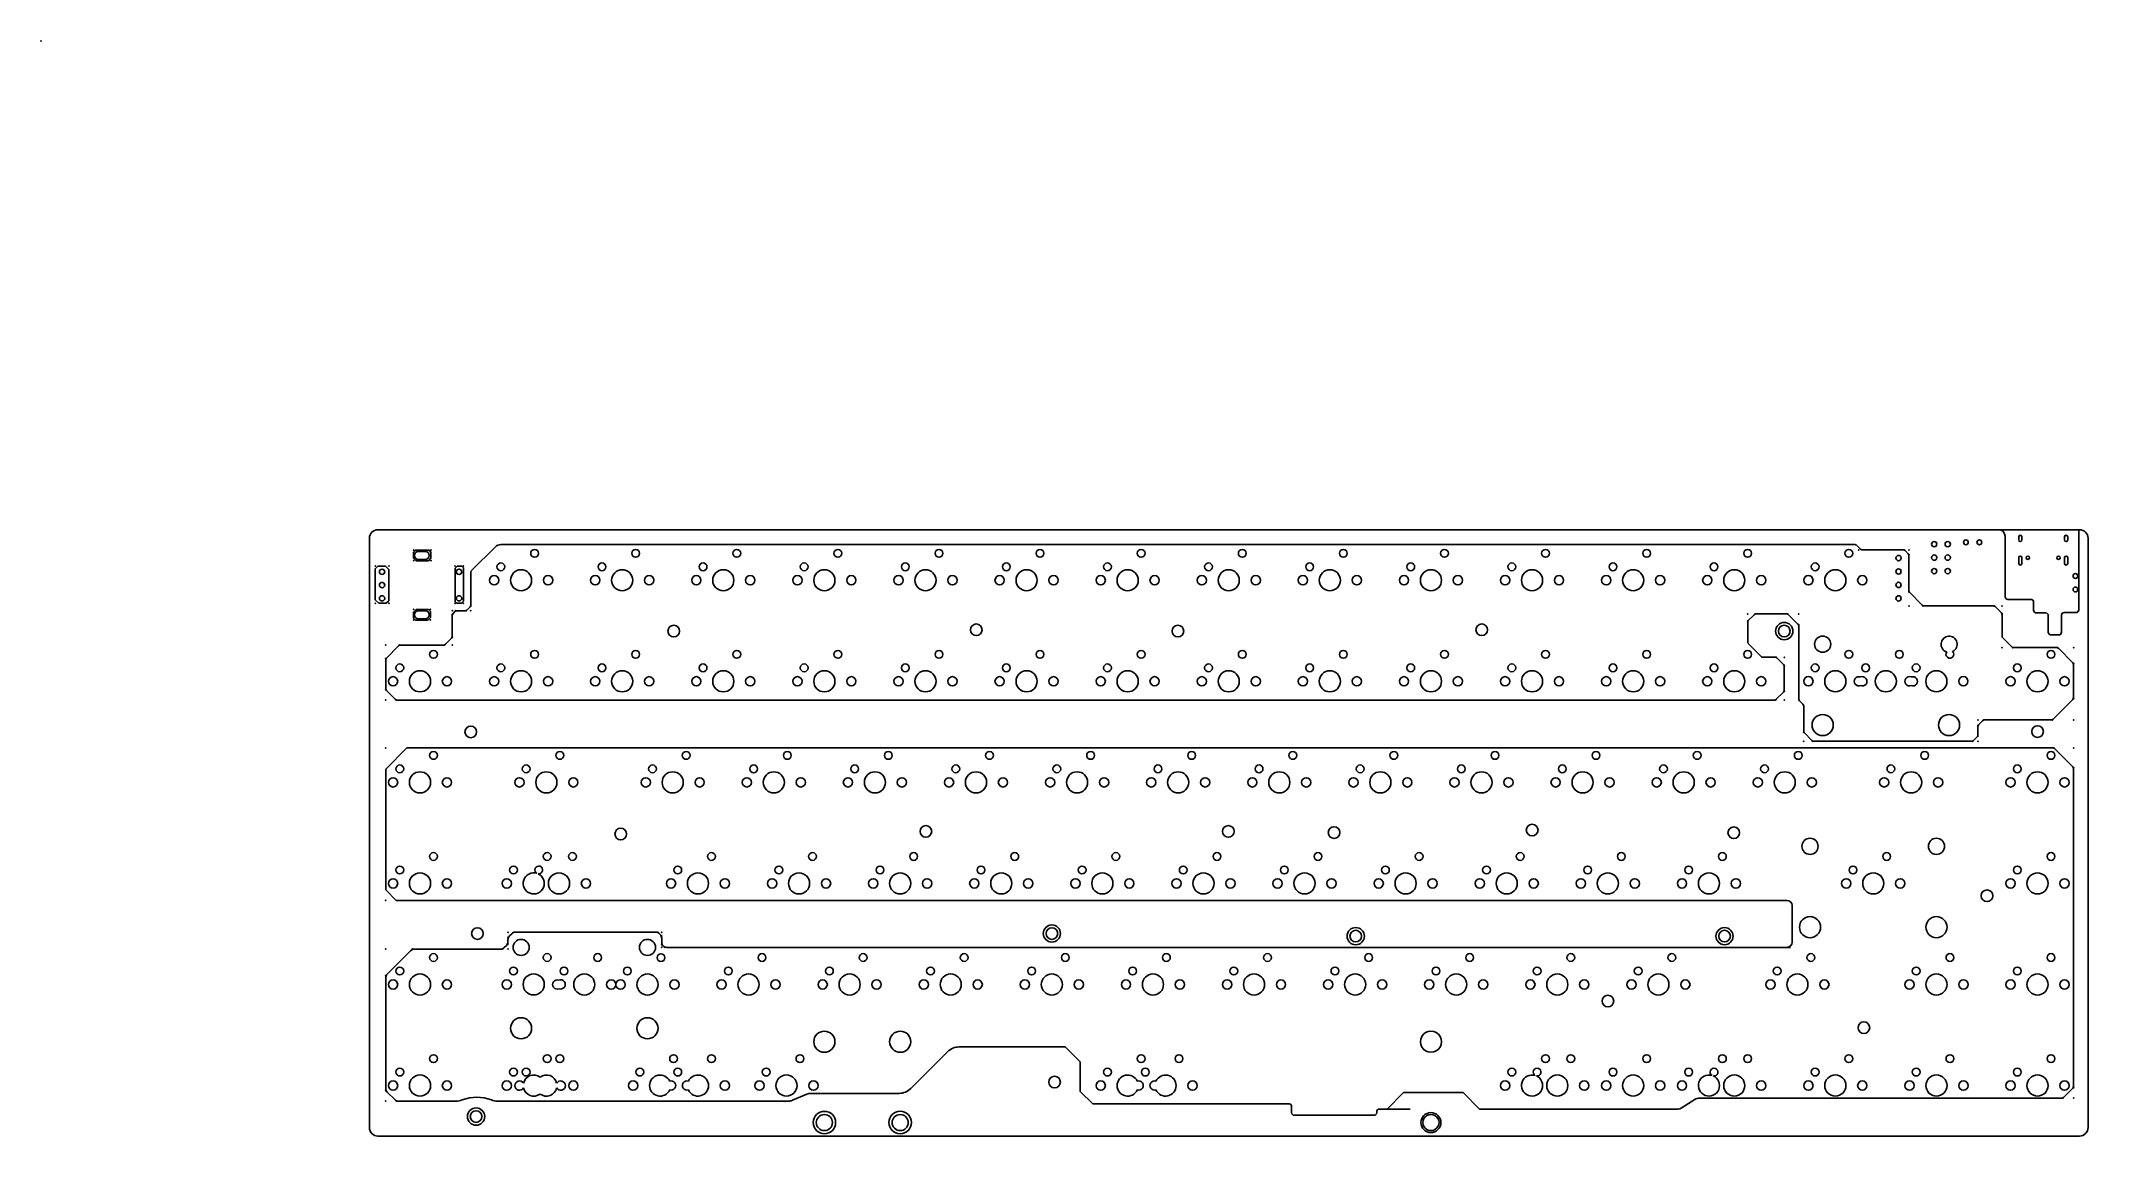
# Model space of a CAD drawing. Header units: centimetres. Extents: x 0 to 38.6, y -20.6 to 0.
import ezdxf

# ---------------------------------------------------------------- set-up
doc = ezdxf.new("R2010")
doc.units = ezdxf.units.CM
doc.header["$MEASUREMENT"] = 0
doc.layers.add('midlayer v9_Sketch4', color=7, linetype='Continuous')

msp = doc.modelspace()

# ---------------------------------------------------------------- linework, layer by layer
at = {"layer": 'midlayer v9_Sketch4'}
for p, q in [((6.349, -9.213), (38.416, -9.213)), ((36.888, -9.213), (6.349, -9.213)), ((6.349, -9.213), (37.013, -9.213)), ((38.4, -9.5), (38.4, -9.213)), ((38.4, -9.213), (38.425, -9.213)), ((6.19, -20.484), (6.19, -9.372)), ((6.19, -9.373), (6.19, -20.483)), ((7.058, -9.597), (7.021, -9.635)), ((7.021, -9.635), (7.021, -9.747)), ((7.313, -9.597), (7.058, -9.597)), ((7.243, -9.622), (7.113, -9.622)), ((7.35, -9.635), (7.313, -9.597)), ((7.35, -9.747), (7.35, -9.635)), ((8.115, -9.985), (8.563, -9.537)), ((34.179, -9.493), (8.669, -9.493)), ((34.285, -9.579), (34.215, -9.508)), ((34.3, -9.593), (34.441, -9.593)), ((34.845, -9.593), (34.321, -9.593)), ((35.09, -9.593), (34.845, -9.593)), ((35.185, -9.668), (35.126, -9.608)), ((37.013, -10.477), (37.013, -9.338)), ((37.268, -9.347), (37.268, -9.407)), ((37.328, -9.407), (37.328, -9.347)), ((38.132, -9.347), (38.132, -9.407)), ((38.191, -9.407), (38.191, -9.347)), ((38.4, -9.5), (38.4, -10.725)), ((38.575, -9.372), (38.575, -20.484)), ((38.575, -9.372), (38.575, -9.5)), ((38.575, -20.483), (38.575, -9.373)), ((38.575, -9.5), (38.575, -11.196)), ((6.348, -9.9), (6.3, -9.948)), ((6.3, -9.948), (6.3, -10.536)), ((6.492, -9.9), (6.348, -9.9)), ((6.556, -9.964), (6.492, -9.9)), ((6.556, -10.552), (6.556, -9.964)), ((7.071, -9.797), (7.021, -9.747)), ((7.071, -9.797), (7.3, -9.797)), ((7.113, -9.772), (7.243, -9.772)), ((7.3, -9.797), (7.35, -9.747)), ((7.803, -9.939), (7.843, -9.9)), ((7.803, -10.57), (7.803, -9.939)), ((7.843, -9.9), (7.932, -9.9)), ((7.932, -9.9), (7.961, -9.929)), ((7.961, -9.929), (7.961, -10.561)), ((8.1, -10.634), (8.1, -10.021)), ((35.2, -10.364), (35.2, -9.703)), ((37.268, -9.74), (37.268, -9.85)), ((37.328, -9.85), (37.328, -9.74)), ((38.132, -9.74), (38.132, -9.85)), ((38.191, -9.85), (38.191, -9.74)), ((35.449, -10.634), (35.215, -10.4)), ((6.364, -10.6), (6.3, -10.536)), ((6.364, -10.6), (6.508, -10.6)), ((6.508, -10.6), (6.556, -10.552)), ((7.021, -10.767), (7.071, -10.717)), ((7.021, -10.879), (7.021, -10.767)), ((7.071, -10.717), (7.301, -10.717)), ((7.243, -10.742), (7.113, -10.742)), ((7.301, -10.717), (7.338, -10.754)), ((7.338, -10.754), (7.338, -10.867)), ((7.766, -10.793), (7.802, -10.757)), ((7.833, -10.6), (7.803, -10.57)), ((7.922, -10.6), (7.833, -10.6)), ((7.837, -10.742), (7.992, -10.742)), ((7.922, -10.6), (7.961, -10.561)), ((8.027, -10.727), (8.085, -10.669)), ((32.895, -10.8), (32.341, -10.8)), ((35.485, -10.649), (36.788, -10.649)), ((36.941, -10.782), (36.823, -10.664)), ((37.063, -10.527), (37.5, -10.527)), ((37.55, -10.577), (37.55, -10.732)), ((37.776, -10.782), (37.6, -10.782)), ((38.125, -10.775), (38.35, -10.775)), ((7.058, -10.917), (7.021, -10.879)), ((7.288, -10.917), (7.058, -10.917)), ((7.113, -10.892), (7.243, -10.892)), ((7.288, -10.917), (7.338, -10.867)), ((7.751, -11.221), (7.751, -10.828)), ((32.162, -10.953), (32.162, -11.332)), ((32.173, -10.926), (32.27, -10.829)), ((33.107, -10.991), (32.931, -10.815)), ((33.122, -12.404), (33.122, -11.026)), ((36.956, -11.238), (36.956, -10.817)), ((37.826, -11.146), (37.826, -10.832)), ((38.075, -11.146), (38.075, -10.825)), ((6.74, -11.401), (6.51, -11.632)), ((6.776, -11.387), (7.586, -11.387)), ((7.621, -11.372), (7.736, -11.257)), ((32.173, -11.36), (32.421, -11.608)), ((36.956, -11.238), (37.138, -11.42)), ((37.173, -11.435), (37.98, -11.435)), ((37.876, -11.196), (38.025, -11.196)), ((38.015, -11.449), (38.286, -11.72)), ((38.575, -20.484), (38.575, -11.196)), ((6.496, -12.209), (6.496, -11.667)), ((32.449, -11.619), (32.684, -11.619)), ((32.835, -11.755), (32.711, -11.631)), ((32.85, -11.79), (32.85, -12.24)), ((38.301, -12.379), (38.301, -11.755)), ((6.51, -12.244), (6.676, -12.41)), ((32.835, -12.275), (32.701, -12.41)), ((32.666, -12.424), (6.711, -12.424)), ((33.136, -12.439), (33.202, -12.505)), ((33.217, -12.54), (33.217, -13.009)), ((37.915, -12.785), (38.286, -12.415)), ((33.231, -13.045), (33.372, -13.185)), ((36.415, -13.185), (36.485, -13.115)), ((36.5, -12.921), (36.5, -13.079)), ((36.515, -12.885), (36.585, -12.815)), ((37, -12.8), (36.621, -12.8)), ((37, -12.8), (37.88, -12.8)), ((6.896, -13.326), (6.496, -13.726)), ((6.896, -13.326), (33.217, -13.326)), ((33.217, -13.326), (37.001, -13.326)), ((36.379, -13.2), (33.408, -13.2)), ((37.001, -13.326), (37.91, -13.326)), ((38.286, -13.681), (37.945, -13.34)), ((6.496, -13.726), (6.496, -16)), ((38.301, -13.716), (38.301, -19.708)), ((6.696, -16.2), (6.496, -16)), ((8.8, -16.2), (6.696, -16.2)), ((8.8, -16.2), (32.9, -16.2)), ((33, -16.3), (33, -16.987)), ((8.8, -16.941), (8.8, -16.978)), ((8.871, -16.829), (8.829, -16.871)), ((8.941, -16.8), (11.585, -16.8)), ((11.656, -16.829), (11.669, -16.843)), ((11.698, -16.992), (11.698, -16.913)), ((6.966, -17.149), (6.525, -17.591)), ((7.037, -17.12), (8.659, -17.12)), ((8.729, -17.091), (8.771, -17.049)), ((11.723, -17.058), (11.728, -17.063)), ((11.794, -17.087), (32.967, -17.087)), ((32.967, -17.087), (32.9, -17.087)), ((6.496, -17.661), (6.496, -19.743)), ((16.391, -19.747), (17.084, -19.053)), ((17.304, -18.963), (19.3, -18.963)), ((19.3, -18.963), (19.584, -19.246)), ((19.584, -19.246), (19.584, -19.8)), ((6.666, -19.955), (6.525, -19.814)), ((6.737, -19.985), (7.822, -19.985)), ((8.604, -19.985), (14.083, -19.985)), ((14.43, -19.854), (14.162, -19.969)), ((14.509, -19.838), (16.172, -19.838)), ((19.584, -19.8), (19.819, -20.035)), ((19.819, -20.035), (23.518, -20.035)), ((25.365, -20.135), (25.675, -19.825)), ((25.675, -19.825), (26.8, -19.825)), ((26.8, -19.825), (27.11, -20.135)), ((31.183, -19.944), (30.905, -20.119)), ((38.08, -19.928), (31.237, -19.928)), ((38.115, -19.914), (38.286, -19.743)), ((23.568, -20.202), (23.568, -20.085)), ((25.12, -20.252), (23.618, -20.252)), ((25.17, -20.185), (25.17, -20.202)), ((25.22, -20.135), (25.365, -20.135)), ((25.365, -20.135), (25.804, -20.135)), ((27.11, -20.135), (30.852, -20.135)), ((38.416, -20.643), (6.349, -20.643)), ((6.35, -20.643), (38.415, -20.643))]:
    msp.add_line(p, q, dxfattribs=at)
at = {"layer": 'midlayer v9_Sketch4', "extrusion": (0, 0, -1)}
for centre, radius in [((-9.302, -9.658), 0.0735), ((-11.207, -9.658), 0.0735), ((-13.112, -9.658), 0.0735), ((-15.017, -9.658), 0.0735), ((-16.922, -9.658), 0.0735), ((-18.827, -9.658), 0.0735), ((-20.732, -9.658), 0.0735), ((-22.637, -9.658), 0.0735), ((-24.542, -9.658), 0.0735), ((-26.447, -9.658), 0.0735), ((-28.352, -9.658), 0.0735), ((-30.257, -9.658), 0.0735), ((-32.162, -9.658), 0.0735), ((-34.067, -9.658), 0.0735), ((-35.676, -9.486), 0.05), ((-35.93, -9.486), 0.05), ((-36.273, -9.451), 0.045), ((-36.527, -9.451), 0.045), ((-6.428, -10.007), 0.05), ((-7.878, -10.007), 0.05), ((-8.667, -9.912), 0.0735), ((-9.048, -10.166), 0.199), ((-10.572, -9.912), 0.0735), ((-10.953, -10.166), 0.199), ((-12.477, -9.912), 0.0735), ((-12.858, -10.166), 0.199), ((-14.382, -9.912), 0.0735), ((-14.763, -10.166), 0.199), ((-16.287, -9.912), 0.0735), ((-16.668, -10.166), 0.199), ((-18.192, -9.912), 0.0735), ((-18.573, -10.166), 0.199), ((-20.097, -9.912), 0.0735), ((-20.478, -10.166), 0.199), ((-22.002, -9.912), 0.0735), ((-22.383, -10.166), 0.199), ((-23.907, -9.912), 0.0735), ((-24.288, -10.166), 0.199), ((-25.812, -9.912), 0.0735), ((-26.193, -10.166), 0.199), ((-27.717, -9.912), 0.0735), ((-28.098, -10.166), 0.199), ((-29.622, -9.912), 0.0735), ((-30.003, -10.166), 0.199), ((-31.527, -9.912), 0.0735), ((-31.908, -10.166), 0.199), ((-33.432, -9.912), 0.0735), ((-33.813, -10.166), 0.199), ((-35.004, -9.747), 0.05), ((-35.004, -10.001), 0.05), ((-35.676, -9.74), 0.05), ((-35.676, -9.994), 0.05), ((-35.93, -9.74), 0.05), ((-35.93, -9.994), 0.05), ((-37.441, -9.742), 0.0325), ((-38.019, -9.742), 0.0325), ((-6.428, -10.257), 0.05), ((-8.54, -10.166), 0.0875), ((-9.556, -10.166), 0.0875), ((-10.445, -10.166), 0.0875), ((-11.461, -10.166), 0.0875), ((-12.35, -10.166), 0.0875), ((-13.366, -10.166), 0.0875), ((-14.255, -10.166), 0.0875), ((-15.271, -10.166), 0.0875), ((-16.16, -10.166), 0.0875), ((-17.176, -10.166), 0.0875), ((-18.065, -10.166), 0.0875), ((-19.081, -10.166), 0.0875), ((-19.97, -10.166), 0.0875), ((-20.986, -10.166), 0.0875), ((-21.875, -10.166), 0.0875), ((-22.891, -10.166), 0.0875), ((-23.78, -10.166), 0.0875), ((-24.796, -10.166), 0.0875), ((-25.685, -10.166), 0.0875), ((-26.701, -10.166), 0.0875), ((-27.59, -10.166), 0.0875), ((-28.606, -10.166), 0.0875), ((-29.495, -10.166), 0.0875), ((-30.511, -10.166), 0.0875), ((-31.4, -10.166), 0.0875), ((-32.416, -10.166), 0.0875), ((-33.305, -10.166), 0.0875), ((-34.321, -10.166), 0.0875), ((-35.004, -10.255), 0.05), ((-38.337, -10.086), 0.045), ((-38.337, -10.34), 0.045), ((-6.428, -10.507), 0.05), ((-7.878, -10.507), 0.05), ((-35.004, -10.509), 0.05), ((-11.925, -11.125), 0.11), ((-17.625, -11.1), 0.11), ((-21.425, -11.125), 0.11), ((-27.15, -11.1), 0.11), ((-32.85, -11.125), 0.163), ((-32.85, -11.125), 0.11), ((-7.397, -11.563), 0.0735), ((-9.302, -11.563), 0.0735), ((-11.207, -11.563), 0.0735), ((-13.112, -11.563), 0.0735), ((-15.017, -11.563), 0.0735), ((-16.922, -11.563), 0.0735), ((-18.827, -11.563), 0.0735), ((-20.732, -11.563), 0.0735), ((-22.637, -11.563), 0.0735), ((-24.542, -11.563), 0.0735), ((-26.447, -11.563), 0.0735), ((-28.352, -11.563), 0.0735), ((-30.257, -11.563), 0.0735), ((-32.162, -11.563), 0.0735), ((-33.574, -11.372), 0.152), ((-34.067, -11.562), 0.0735), ((-35.019, -11.563), 0.0735), ((-37.877, -11.563), 0.0735), ((-6.762, -11.817), 0.0735), ((-7.143, -12.071), 0.199), ((-8.667, -11.817), 0.0735), ((-9.048, -12.071), 0.199), ((-10.572, -11.817), 0.0735), ((-10.953, -12.071), 0.199), ((-12.477, -11.817), 0.0735), ((-12.858, -12.071), 0.199), ((-14.382, -11.817), 0.0735), ((-14.763, -12.071), 0.199), ((-16.287, -11.817), 0.0735), ((-16.668, -12.071), 0.199), ((-18.192, -11.817), 0.0735), ((-18.573, -12.071), 0.199), ((-20.097, -11.817), 0.0735), ((-20.478, -12.071), 0.199), ((-22.002, -11.817), 0.0735), ((-22.383, -12.071), 0.199), ((-23.907, -11.817), 0.0735), ((-24.288, -12.071), 0.199), ((-25.812, -11.817), 0.0735), ((-26.193, -12.071), 0.199), ((-27.717, -11.817), 0.0735), ((-28.098, -12.071), 0.199), ((-29.622, -11.817), 0.0735), ((-30.003, -12.071), 0.199), ((-31.527, -11.817), 0.0735), ((-31.908, -12.071), 0.199), ((-33.432, -11.816), 0.0735), ((-33.813, -12.07), 0.199), ((-34.384, -11.817), 0.0735), ((-34.765, -12.071), 0.199), ((-35.336, -11.816), 0.0735), ((-35.717, -12.07), 0.199), ((-37.242, -11.817), 0.0735), ((-37.623, -12.071), 0.199), ((-6.635, -12.071), 0.0875), ((-7.651, -12.071), 0.0875), ((-8.54, -12.071), 0.0875), ((-9.556, -12.071), 0.0875), ((-10.445, -12.071), 0.0875), ((-11.461, -12.071), 0.0875), ((-12.35, -12.071), 0.0875), ((-13.366, -12.071), 0.0875), ((-14.255, -12.071), 0.0875), ((-15.271, -12.071), 0.0875), ((-16.16, -12.071), 0.0875), ((-17.176, -12.071), 0.0875), ((-18.065, -12.071), 0.0875), ((-19.081, -12.071), 0.0875), ((-19.97, -12.071), 0.0875), ((-20.986, -12.071), 0.0875), ((-21.875, -12.071), 0.0875), ((-22.891, -12.071), 0.0875), ((-23.78, -12.071), 0.0875), ((-24.796, -12.071), 0.0875), ((-25.685, -12.071), 0.0875), ((-26.701, -12.071), 0.0875), ((-27.59, -12.071), 0.0875), ((-28.606, -12.071), 0.0875), ((-29.495, -12.071), 0.0875), ((-30.511, -12.071), 0.0875), ((-31.4, -12.071), 0.0875), ((-32.416, -12.071), 0.0875), ((-33.305, -12.07), 0.0875), ((-36.225, -12.07), 0.0875), ((-37.115, -12.071), 0.0875), ((-38.131, -12.071), 0.0875), ((-33.574, -12.896), 0.199), ((-35.956, -12.896), 0.199), ((-8.1, -13.025), 0.11), ((-8.1, -13.025), 0.11), ((-37.624, -13.018), 0.11), ((-37.624, -13.018), 0.11), ((-7.397, -13.468), 0.0735), ((-9.778, -13.468), 0.0735), ((-12.159, -13.468), 0.0735), ((-14.064, -13.468), 0.0735), ((-15.969, -13.468), 0.0735), ((-17.874, -13.468), 0.0735), ((-19.779, -13.468), 0.0735), ((-21.684, -13.468), 0.0735), ((-23.589, -13.468), 0.0735), ((-25.494, -13.468), 0.0735), ((-27.399, -13.468), 0.0735), ((-29.304, -13.468), 0.0735), ((-31.209, -13.468), 0.0735), ((-33.114, -13.468), 0.0735), ((-35.495, -13.468), 0.0735), ((-37.877, -13.468), 0.0735), ((-6.762, -13.722), 0.0735), ((-7.143, -13.976), 0.199), ((-9.143, -13.722), 0.0735), ((-9.524, -13.976), 0.199), ((-11.524, -13.722), 0.0735), ((-11.905, -13.976), 0.199), ((-13.429, -13.722), 0.0735), ((-13.81, -13.976), 0.199), ((-15.334, -13.722), 0.0735), ((-15.715, -13.976), 0.199), ((-17.239, -13.722), 0.0735), ((-17.62, -13.976), 0.199), ((-19.144, -13.722), 0.0735), ((-19.525, -13.976), 0.199), ((-21.049, -13.722), 0.0735), ((-21.43, -13.976), 0.199), ((-22.954, -13.722), 0.0735), ((-23.335, -13.976), 0.199), ((-24.859, -13.722), 0.0735), ((-25.24, -13.976), 0.199), ((-26.764, -13.722), 0.0735), ((-27.145, -13.976), 0.199), ((-28.669, -13.722), 0.0735), ((-29.05, -13.976), 0.199), ((-30.574, -13.722), 0.0735), ((-30.955, -13.976), 0.199), ((-32.479, -13.722), 0.0735), ((-32.86, -13.976), 0.199), ((-34.86, -13.722), 0.0735), ((-35.241, -13.976), 0.199), ((-37.242, -13.722), 0.0735), ((-37.623, -13.976), 0.199), ((-6.635, -13.976), 0.0875), ((-7.651, -13.976), 0.0875), ((-9.016, -13.976), 0.0875), ((-10.032, -13.976), 0.0875), ((-11.397, -13.976), 0.0875), ((-12.413, -13.976), 0.0875), ((-13.302, -13.976), 0.0875), ((-14.318, -13.976), 0.0875), ((-15.207, -13.976), 0.0875), ((-16.223, -13.976), 0.0875), ((-17.112, -13.976), 0.0875), ((-18.128, -13.976), 0.0875), ((-19.017, -13.976), 0.0875), ((-20.033, -13.976), 0.0875), ((-20.922, -13.976), 0.0875), ((-21.938, -13.976), 0.0875), ((-22.827, -13.976), 0.0875), ((-23.843, -13.976), 0.0875), ((-24.732, -13.976), 0.0875), ((-25.748, -13.976), 0.0875), ((-26.637, -13.976), 0.0875), ((-27.653, -13.976), 0.0875), ((-28.542, -13.976), 0.0875), ((-29.558, -13.976), 0.0875), ((-30.447, -13.976), 0.0875), ((-31.463, -13.976), 0.0875), ((-32.352, -13.976), 0.0875), ((-33.368, -13.976), 0.0875), ((-34.733, -13.976), 0.0875), ((-35.749, -13.976), 0.0875), ((-37.115, -13.976), 0.0875), ((-38.131, -13.976), 0.0875), ((-10.925, -14.95), 0.11), ((-16.675, -14.9), 0.11), ((-22.375, -14.9), 0.11), ((-24.368, -14.922), 0.11), ((-28.1, -14.875), 0.11), ((-31.9, -14.925), 0.11), ((-33.336, -15.182), 0.152), ((-35.718, -15.182), 0.152), ((-7.397, -15.373), 0.0735), ((-9.54, -15.373), 0.0735), ((-10.016, -15.373), 0.0735), ((-12.635, -15.373), 0.0735), ((-14.54, -15.373), 0.0735), ((-16.445, -15.373), 0.0735), ((-18.35, -15.373), 0.0735), ((-20.255, -15.373), 0.0735), ((-22.16, -15.373), 0.0735), ((-24.065, -15.373), 0.0735), ((-25.97, -15.373), 0.0735), ((-27.875, -15.373), 0.0735), ((-29.78, -15.373), 0.0735), ((-31.685, -15.373), 0.0735), ((-34.781, -15.373), 0.0735), ((-37.877, -15.373), 0.0735), ((-6.635, -15.881), 0.0875), ((-6.762, -15.627), 0.0735), ((-7.143, -15.881), 0.199), ((-7.651, -15.881), 0.0875), ((-8.778, -15.881), 0.0875), ((-8.905, -15.627), 0.0735), ((-9.762, -15.881), 0.199), ((-10.27, -15.881), 0.0875), ((-11.873, -15.881), 0.0875), ((-12, -15.627), 0.0735), ((-12.381, -15.881), 0.199), ((-12.889, -15.881), 0.0875), ((-13.778, -15.881), 0.0875), ((-13.905, -15.627), 0.0735), ((-14.286, -15.881), 0.199), ((-14.794, -15.881), 0.0875), ((-15.683, -15.881), 0.0875), ((-15.81, -15.627), 0.0735), ((-16.191, -15.881), 0.199), ((-16.699, -15.881), 0.0875), ((-17.588, -15.881), 0.0875), ((-17.715, -15.627), 0.0735), ((-18.096, -15.881), 0.199), ((-18.604, -15.881), 0.0875), ((-19.493, -15.881), 0.0875), ((-19.62, -15.627), 0.0735), ((-20.001, -15.881), 0.199), ((-20.509, -15.881), 0.0875), ((-21.398, -15.881), 0.0875), ((-21.525, -15.627), 0.0735), ((-21.906, -15.881), 0.199), ((-22.414, -15.881), 0.0875), ((-23.303, -15.881), 0.0875), ((-23.43, -15.627), 0.0735), ((-23.811, -15.881), 0.199), ((-24.319, -15.881), 0.0875), ((-25.208, -15.881), 0.0875), ((-25.335, -15.627), 0.0735), ((-25.716, -15.881), 0.199), ((-26.224, -15.881), 0.0875), ((-27.113, -15.881), 0.0875), ((-27.24, -15.627), 0.0735), ((-27.621, -15.881), 0.199), ((-28.129, -15.881), 0.0875), ((-29.018, -15.881), 0.0875), ((-29.145, -15.627), 0.0735), ((-29.526, -15.881), 0.199), ((-30.034, -15.881), 0.0875), ((-30.923, -15.881), 0.0875), ((-31.05, -15.627), 0.0735), ((-31.431, -15.881), 0.199), ((-31.939, -15.881), 0.0875), ((-34.019, -15.881), 0.0875), ((-34.146, -15.627), 0.0735), ((-34.527, -15.881), 0.199), ((-35.035, -15.881), 0.0875), ((-37.115, -15.881), 0.0875), ((-37.242, -15.627), 0.0735), ((-37.623, -15.881), 0.199), ((-38.131, -15.881), 0.0875), ((-36.671, -16.113), 0.11), ((-33.336, -16.706), 0.199), ((-35.718, -16.706), 0.199), ((-8.225, -16.825), 0.11), ((-8.225, -16.825), 0.11), ((-9.048, -17.087), 0.152), ((-11.429, -17.087), 0.152), ((-19.05, -16.825), 0.162), ((-19.05, -16.825), 0.11), ((-24.775, -16.875), 0.163), ((-24.775, -16.875), 0.11), ((-31.725, -16.875), 0.162), ((-31.725, -16.875), 0.11), ((-7.397, -17.278), 0.0735), ((-9.539, -17.277), 0.0735), ((-10.492, -17.278), 0.0735), ((-11.684, -17.279), 0.0735), ((-13.588, -17.278), 0.0735), ((-15.493, -17.278), 0.0735), ((-17.398, -17.278), 0.0735), ((-19.303, -17.278), 0.0735), ((-21.208, -17.278), 0.0735), ((-23.113, -17.278), 0.0735), ((-25.018, -17.278), 0.0735), ((-26.923, -17.278), 0.0735), ((-28.828, -17.278), 0.0735), ((-30.733, -17.278), 0.0735), ((-33.352, -17.278), 0.0735), ((-35.972, -17.278), 0.0735), ((-37.877, -17.278), 0.0735), ((-6.635, -17.786), 0.0875), ((-6.762, -17.532), 0.0735), ((-7.143, -17.786), 0.199), ((-7.651, -17.786), 0.0875), ((-8.777, -17.785), 0.0875), ((-8.904, -17.531), 0.0735), ((-9.285, -17.785), 0.199), ((-9.857, -17.532), 0.0735), ((-10.238, -17.786), 0.199), ((-10.746, -17.786), 0.0875), ((-10.922, -17.787), 0.0875), ((-11.049, -17.533), 0.0735), ((-11.43, -17.787), 0.199), ((-11.938, -17.787), 0.0875), ((-12.826, -17.786), 0.0875), ((-12.953, -17.532), 0.0735), ((-13.334, -17.786), 0.199), ((-13.842, -17.786), 0.0875), ((-14.731, -17.786), 0.0875), ((-14.858, -17.532), 0.0735), ((-15.239, -17.786), 0.199), ((-15.747, -17.786), 0.0875), ((-16.636, -17.786), 0.0875), ((-16.763, -17.532), 0.0735), ((-17.144, -17.786), 0.199), ((-17.652, -17.786), 0.0875), ((-18.541, -17.786), 0.0875), ((-18.668, -17.532), 0.0735), ((-19.049, -17.786), 0.199), ((-19.557, -17.786), 0.0875), ((-20.446, -17.786), 0.0875), ((-20.573, -17.532), 0.0735), ((-20.954, -17.786), 0.199), ((-21.462, -17.786), 0.0875), ((-22.351, -17.786), 0.0875), ((-22.478, -17.532), 0.0735), ((-22.859, -17.786), 0.199), ((-23.367, -17.786), 0.0875), ((-24.256, -17.786), 0.0875), ((-24.383, -17.532), 0.0735), ((-24.764, -17.786), 0.199), ((-25.272, -17.786), 0.0875), ((-26.161, -17.786), 0.0875), ((-26.288, -17.532), 0.0735), ((-26.669, -17.786), 0.199), ((-27.177, -17.786), 0.0875), ((-28.066, -17.786), 0.0875), ((-28.193, -17.532), 0.0735), ((-28.574, -17.786), 0.199), ((-29.082, -17.786), 0.0875), ((-29.971, -17.786), 0.0875), ((-30.098, -17.532), 0.0735), ((-30.479, -17.786), 0.199), ((-30.987, -17.786), 0.0875), ((-32.59, -17.786), 0.0875), ((-32.717, -17.532), 0.0735), ((-33.098, -17.786), 0.199), ((-33.606, -17.786), 0.0875), ((-35.21, -17.786), 0.0875), ((-35.337, -17.532), 0.0735), ((-35.718, -17.786), 0.199), ((-36.226, -17.786), 0.0875), ((-37.115, -17.786), 0.0875), ((-37.242, -17.532), 0.0735), ((-37.623, -17.786), 0.199), ((-38.131, -17.786), 0.0875), ((-29.527, -18.098), 0.11), ((-9.048, -18.611), 0.199), ((-11.429, -18.611), 0.199), ((-34.35, -18.6), 0.11), ((-14.763, -18.865), 0.199), ((-16.192, -18.865), 0.199), ((-7.397, -19.183), 0.0735), ((-9.54, -19.183), 0.0735), ((-9.778, -19.183), 0.0735), ((-11.921, -19.183), 0.0735), ((-12.635, -19.183), 0.0735), ((-14.302, -19.183), 0.0735), ((-20.732, -19.183), 0.0735), ((-21.446, -19.183), 0.0735), ((-28.352, -19.183), 0.0735), ((-28.828, -19.183), 0.0735), ((-30.257, -19.183), 0.0735), ((-31.685, -19.183), 0.0735), ((-32.162, -19.183), 0.0735), ((-34.067, -19.183), 0.0735), ((-35.972, -19.183), 0.0735), ((-37.877, -19.183), 0.0735), ((-6.635, -19.691), 0.0875), ((-6.762, -19.437), 0.0735), ((-7.143, -19.691), 0.199), ((-7.651, -19.691), 0.0875), ((-8.778, -19.691), 0.0875), ((-8.905, -19.437), 0.0735), ((-9.143, -19.437), 0.0735), ((-10.032, -19.691), 0.0875), ((-11.159, -19.691), 0.0875), ((-11.286, -19.437), 0.0735), ((-12, -19.437), 0.0735), ((-12.889, -19.691), 0.0875), ((-13.54, -19.691), 0.0875), ((-13.667, -19.437), 0.0735), ((-14.048, -19.691), 0.199), ((-14.556, -19.691), 0.0875), ((-19.1, -19.625), 0.11), ((-19.1, -19.625), 0.11), ((-19.97, -19.691), 0.0875), ((-20.097, -19.437), 0.0735), ((-20.811, -19.437), 0.0735), ((-21.7, -19.691), 0.0875), ((-27.59, -19.691), 0.0875), ((-27.717, -19.437), 0.0735), ((-28.574, -19.691), 0.199), ((-29.082, -19.691), 0.0875), ((-29.495, -19.691), 0.0875), ((-29.622, -19.437), 0.0735), ((-30.003, -19.691), 0.199), ((-30.511, -19.691), 0.0875), ((-30.923, -19.691), 0.0875), ((-31.05, -19.437), 0.0735), ((-31.908, -19.691), 0.199), ((-32.416, -19.691), 0.0875), ((-33.305, -19.691), 0.0875), ((-33.432, -19.437), 0.0735), ((-33.813, -19.691), 0.199), ((-34.321, -19.691), 0.0875), ((-35.21, -19.691), 0.0875), ((-35.337, -19.437), 0.0735), ((-35.718, -19.691), 0.199), ((-36.226, -19.691), 0.0875), ((-37.115, -19.691), 0.0875), ((-37.242, -19.437), 0.0735), ((-37.623, -19.691), 0.199), ((-38.131, -19.691), 0.0875), ((-8.2, -20.275), 0.163), ((-8.2, -20.275), 0.11), ((-14.763, -20.389), 0.212), ((-14.763, -20.389), 0.152), ((-16.192, -20.389), 0.213), ((-16.192, -20.389), 0.152), ((-26.192, -20.389), 0.188)]:
    msp.add_circle(centre, radius, dxfattribs=at)
for centre, radius, start, end in [((-6.349, -9.372), 0.159, 0, 90), ((-6.35, -9.373), 0.16, 0, 90), ((-36.888, -9.338), 0.125, 90, 180), ((-38.416, -9.372), 0.159, 90, 180), ((-7.113, -9.697), 0.075, 270, 90), ((-7.243, -9.697), 0.075, 90, 270), ((-8.669, -9.643), 0.15, 45, 90), ((-34.179, -9.543), 0.05, 90, 135), ((-34.321, -9.543), 0.05, 270, 315), ((-35.09, -9.643), 0.05, 90, 135), ((-37.298, -9.347), 0.03, 0, 180), ((-37.298, -9.407), 0.03, 180, 0), ((-38.161, -9.347), 0.03, 0, 180), ((-38.161, -9.407), 0.03, 180, 0), ((-8.15, -10.021), 0.05, 0, 45), ((-35.15, -9.703), 0.05, 135, 180), ((-37.298, -9.74), 0.03, 0, 180), ((-37.298, -9.85), 0.03, 180, 0), ((-38.161, -9.74), 0.03, 0, 180), ((-38.161, -9.85), 0.03, 180, 0), ((-35.25, -10.364), 0.05, 315, 0), ((-7.113, -10.817), 0.075, 270, 90), ((-7.243, -10.817), 0.075, 90, 270), ((-7.801, -10.828), 0.05, 0, 45), ((-7.837, -10.792), 0.05, 45, 90), ((-7.992, -10.692), 0.05, 225, 270), ((-8.05, -10.634), 0.05, 180, 225), ((-32.341, -10.9), 0.1, 45, 90), ((-32.895, -10.85), 0.05, 90, 135), ((-35.485, -10.599), 0.05, 270, 315), ((-36.788, -10.699), 0.05, 90, 135), ((-36.906, -10.817), 0.05, 135, 180), ((-37.063, -10.477), 0.05, 270, 0), ((-37.5, -10.577), 0.05, 90, 180), ((-37.6, -10.732), 0.05, 270, 0), ((-37.776, -10.832), 0.05, 90, 180), ((-38.125, -10.825), 0.05, 360, 90), ((-38.35, -10.725), 0.05, 180, 270), ((-32.201, -10.953), 0.039, 0, 45), ((-33.072, -11.026), 0.05, 135, 180), ((-37.876, -11.146), 0.05, 270, 0), ((-38.025, -11.146), 0.05, 180, 270), ((-6.776, -11.437), 0.05, 45, 90), ((-7.586, -11.337), 0.05, 225, 270), ((-7.701, -11.221), 0.05, 180, 225), ((-32.201, -11.332), 0.039, 315, 360), ((-35.956, -11.372), 0.152, 286.6549, 244.0977), ((-35.971, -11.562), 0.0735, 134.1809, 36.5717), ((-37.173, -11.385), 0.05, 270, 315), ((-37.98, -11.485), 0.05, 90, 135), ((-6.546, -11.667), 0.05, 0, 45), ((-32.449, -11.58), 0.039, 270, 315), ((-32.684, -11.658), 0.039, 90, 135), ((-32.8, -11.79), 0.05, 135, 180), ((-38.251, -11.755), 0.05, 135, 180), ((-6.546, -12.209), 0.05, 315, 0), ((-32.8, -12.24), 0.05, 180, 225), ((-34.257, -12.071), 0.0875, 247.929, 110.8172), ((-34.321, -12.07), 0.0875, 67.929, 290.8172), ((-35.209, -12.07), 0.0875, 249.1647, 112.0881), ((-35.273, -12.071), 0.0875, 69.1647, 292.0881), ((-6.711, -12.374), 0.05, 270, 315), ((-32.666, -12.374), 0.05, 225, 270), ((-33.172, -12.404), 0.05, 315, 0), ((-33.167, -12.54), 0.05, 135, 180), ((-38.251, -12.379), 0.05, 180, 225), ((-33.267, -13.009), 0.05, 315, 0), ((-36.45, -13.079), 0.05, 180, 225), ((-36.55, -12.921), 0.05, 360, 45), ((-36.621, -12.85), 0.05, 45, 90), ((-37.88, -12.75), 0.05, 225, 270), ((-33.408, -13.15), 0.05, 270, 315), ((-36.379, -13.15), 0.05, 225, 270), ((-37.91, -13.376), 0.05, 90, 135), ((-38.251, -13.716), 0.05, 135, 180), ((-9.286, -15.881), 0.199, 114.335, 106.7771), ((-9.381, -15.627), 0.0735, 300.8556, 280.2565), ((-32.9, -16.3), 0.1, 90, 180), ((-8.9, -16.941), 0.1, 0, 45), ((-8.941, -16.9), 0.1, 45, 90), ((-11.585, -16.9), 0.1, 90, 135), ((-11.598, -16.913), 0.1, 135, 180), ((-7.037, -17.22), 0.1, 45, 90), ((-8.659, -17.02), 0.1, 225, 270), ((-8.7, -16.978), 0.1, 180, 225), ((-11.798, -16.992), 0.1, 315, 0), ((-11.794, -16.987), 0.1, 270, 315), ((-32.9, -16.987), 0.1, 180, 270), ((-6.596, -17.661), 0.1, 0, 45), ((-9.73, -17.786), 0.0875, 248.313, 110.4108), ((-9.793, -17.785), 0.0875, 68.313, 290.4108), ((-26.192, -18.865), 0.199, 269.9088, 90.0912), ((-26.193, -18.865), 0.199, 89.9088, 270.0912), ((-17.304, -19.273), 0.31, 45, 90), ((-9.016, -19.691), 0.0875, 210.406, 149.594), ((-9.286, -19.691), 0.199, 12.8328, 126.6649), ((-9.524, -19.691), 0.199, 53.3351, 167.1672), ((-9.794, -19.691), 0.0875, 30.406, 329.594), ((-11.667, -19.691), 0.199, 204.8294, 155.1706), ((-11.873, -19.691), 0.0875, 73.1139, 286.8861), ((-12.175, -19.691), 0.0875, 253.1139, 106.8861), ((-12.381, -19.691), 0.199, 24.8294, 335.1706), ((-20.478, -19.691), 0.199, 204.8294, 155.1706), ((-20.684, -19.691), 0.0875, 73.1139, 286.8861), ((-20.986, -19.691), 0.0875, 253.1139, 106.8861), ((-21.192, -19.691), 0.199, 24.8294, 335.1706), ((-28.098, -19.691), 0.199, 114.335, 106.7771), ((-28.193, -19.437), 0.0735, 300.8556, 280.2565), ((-31.431, -19.691), 0.199, 114.335, 106.7771), ((-31.527, -19.437), 0.0735, 300.8556, 280.2565), ((-6.596, -19.743), 0.1, 315, 0), ((-6.737, -19.885), 0.1, 270, 315), ((-7.822, -19.675), 0.31, 248.2511, 270), ((-8.213, -20.655), 0.745, 68.2511, 111.7489), ((-8.604, -19.675), 0.31, 270, 291.7489), ((-9.286, -19.691), 0.199, 233.3351, 347.1672), ((-9.524, -19.691), 0.199, 192.8328, 306.6649), ((-14.083, -19.785), 0.2, 246.8553, 270), ((-14.509, -20.038), 0.2, 66.8553, 90), ((-16.172, -19.528), 0.31, 225, 270), ((-23.518, -20.085), 0.05, 90, 180), ((-31.237, -20.028), 0.1, 57.7445, 90), ((-38.08, -19.878), 0.05, 225, 270), ((-38.251, -19.708), 0.05, 180, 225), ((-23.618, -20.202), 0.05, 270, 0), ((-25.12, -20.202), 0.05, 180, 270), ((-25.22, -20.185), 0.05, 360, 90), ((-26.192, -20.389), 0.152, 269.8806, 90.1194), ((-26.193, -20.389), 0.152, 89.8806, 270.1194), ((-30.852, -20.035), 0.1, 237.7445, 270), ((-6.35, -20.483), 0.16, 270, 0), ((-6.349, -20.484), 0.159, 270, 0), ((-38.415, -20.483), 0.16, 180, 270), ((-38.416, -20.484), 0.159, 180, 270)]:
    msp.add_arc(centre, radius, start, end, dxfattribs=at)
at = {"layer": 'midlayer v9_Sketch4'}
for p in [(0, 0), (7.021, -9.597), (7.35, -9.597), (34.25, -9.593), (35.111, -9.593), (35.2, -9.593), (6.3, -9.9), (6.556, -9.9), (7.021, -9.797), (7.35, -9.797), (7.803, -9.9), (7.961, -9.9), (35.2, -9.682), (35.2, -10.385), (6.3, -10.6), (6.556, -10.6), (7.021, -10.717), (7.338, -10.717), (7.751, -10.742), (7.803, -10.6), (7.816, -10.742), (7.961, -10.6), (8.013, -10.742), (8.1, -10.655), (8.1, -10.742), (32.162, -10.8), (32.299, -10.8), (32.916, -10.8), (33.122, -10.8), (35.2, -10.649), (35.464, -10.649), (36.809, -10.649), (36.956, -10.649), (36.956, -10.796), (7.021, -10.917), (7.338, -10.917), (7.751, -10.807), (32.162, -10.937), (33.122, -11.006), (6.496, -11.387), (6.755, -11.387), (7.606, -11.387), (7.751, -11.242), (7.751, -11.387), (36.956, -11.435), (37.152, -11.435), (38.001, -11.435), (38.301, -11.435), (6.496, -11.646), (32.7, -11.619), (32.85, -11.619), (32.85, -11.769), (38.301, -11.735), (6.496, -12.23), (32.85, -12.261), (6.496, -12.424), (6.69, -12.424), (32.686, -12.424), (32.85, -12.424), (38.301, -12.4), (33.217, -13.03), (36.5, -12.8), (36.5, -12.9), (36.5, -13.1), (36.6, -12.8), (37.901, -12.8), (38.301, -12.8), (6.496, -13.326), (33.217, -13.2), (33.387, -13.2), (36.4, -13.2), (36.5, -13.2), (37.931, -13.326), (38.301, -13.326), (38.301, -13.696), (6.496, -16.2), (8.8, -16.8), (8.8, -16.9), (8.9, -16.8), (11.627, -16.8), (11.698, -16.8), (11.698, -16.872), (6.496, -17.12), (6.996, -17.12), (8.7, -17.12), (8.8, -17.02), (8.8, -17.12), (11.698, -17.033), (11.698, -17.087), (11.752, -17.087), (6.496, -17.62), (6.496, -19.785), (6.496, -19.985), (6.696, -19.985), (38.101, -19.928), (38.301, -19.728), (38.301, -19.928)]:
    msp.add_point(p, dxfattribs=at)

doc.saveas('drawing.dxf')
